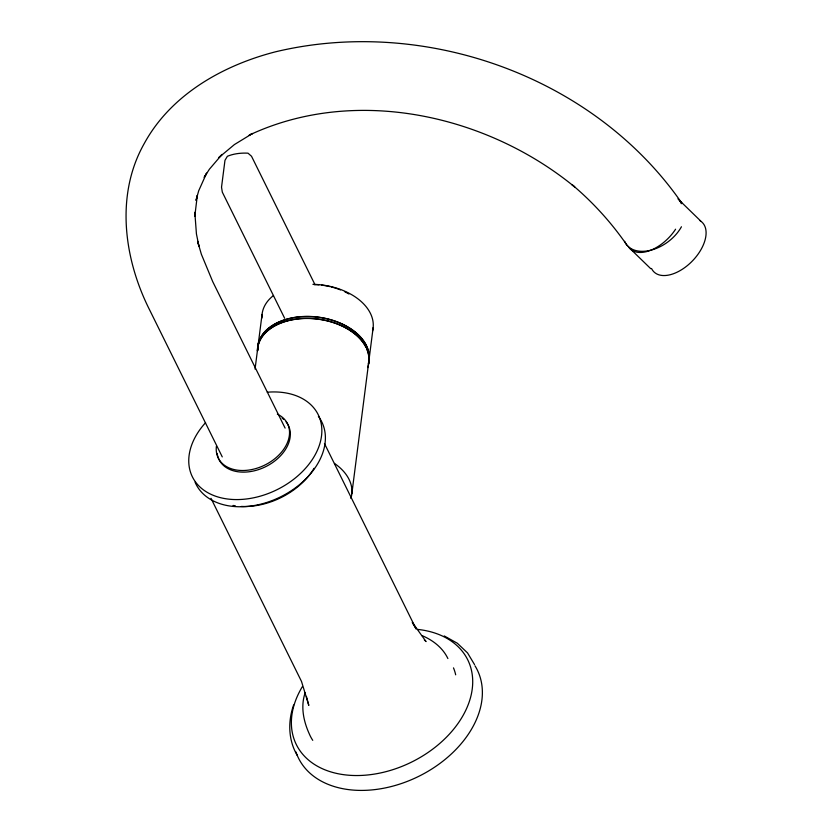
<?xml version="1.0" encoding="UTF-8"?>
<svg xmlns="http://www.w3.org/2000/svg" width="832" height="832" viewBox="0 0 832 832"><rect width="100%" height="100%" fill="white"/><g stroke="black" fill="none" stroke-linecap="round" stroke-linejoin="round"><path stroke-width="1.25" d="M255.05 369.086L257.681 348.587M257.92 346.663L262.059 314.434M351.842 493.74L368.774 361.764M373.152 327.61L369.013 359.84A55.942 36.317 7.3 0 0 366.798 346.694M305.126 692.817C300.466 706.545 303.493 721.084 309.317 733.949A79.331 55.401 -26.3 0 0 312.749 740.334M293.634 704.974C287.799 721.438 288.236 740.241 297.284 755.466M421.928 635.544C432.838 640.162 442.686 647.65 447.897 658.538M444.246 635.95L457.288 643.209L467.522 652.891L474.552 664.612M424.33 639.933L426.057 641.566L412.433 622.596M679.307 200.221L700.679 220.99M629.356 247.905L650.728 268.684M626.922 245.118C611.416 222.633 592.935 202.249 572.042 184.673L574.787 187.034C486.543 114.577 354.994 85.436 249.163 135.158L252.543 133.484L234.416 144.56L218.764 157.633L222.05 154.419L209.373 169.25L204.152 177.424L206.627 173.098L198.692 190.788L196.019 200.408L197.319 195.437L194.813 216.185L194.813 212.326L196.435 233.969L198.942 246.23L197.631 241.394L201.365 254.259L212.711 281.622L285.106 428.095M412.318 622.606L416.125 628.971L324.449 443.487M315.006 284.7L251.514 156.25L247.998 153.171C241.134 152.828 233.802 153.618 227.375 156.291L224.973 160.326L221.53 187.179L222.31 192.14L284.658 318.282M222.258 456.893L149.822 310.326C123.926 259.272 115.055 194.834 144.414 143.239C171.163 94.422 223.153 65.239 275.621 51.782C424.466 16.234 593.996 76.284 681.741 203.008A34.58 22.422 -36.1 0 0 680.212 201.417M211.006 498.326L301.527 681.491L308.797 705.37L306.405 696.394M453.482 667.867A79.331 55.401 -26.3 0 1 455.676 674.825M314.049 468.312A63.055 44.044 -26.3 0 1 241.363 506.438M235.342 505.846A63.055 44.044 -26.3 0 1 233.022 505.45M318.406 416.406A70.179 49.015 -26.3 0 1 283.306 495.466A70.179 49.015 -26.3 0 1 195.073 482.165M267.259 392.215A70.179 49.015 -26.3 0 1 317.522 450.018A70.179 49.015 -26.3 0 1 220.802 497.754A70.179 49.015 -26.3 0 1 205.566 422.666M286.083 421.855A38.646 26.988 -26.3 0 1 264.181 467.386A38.646 26.988 -26.3 0 1 217.194 453.43M282.11 418.101A38.646 26.988 -26.3 0 1 283.837 419.494M277.337 414.128A38.646 26.988 -26.3 0 1 266.105 464.412A38.646 26.988 -26.3 0 1 216.414 446.212M700.118 220.761A34.58 19.885 -45.8 0 1 691.361 262.007A34.58 19.885 -45.8 0 1 651.529 268.476M677.945 198.817A34.58 19.885 -45.8 0 1 681.294 203.694M675.594 229.206A34.58 19.885 -45.8 0 1 628.233 246.282M681.439 226.762A34.58 22.422 -36.1 0 1 650.988 250.151A34.58 22.422 -36.1 0 1 624.655 241.342M474.999 665.818A99.674 69.607 -26.3 0 1 417.342 777.026A99.674 69.607 -26.3 0 1 295.963 751.982M417.716 629.418A95.607 66.768 -26.3 0 1 464.287 713.242A95.607 66.768 -26.3 0 1 341.411 774.342A95.607 66.768 -26.3 0 1 302.255 686.816M257.348 350.938A56.139 36.442 7.3 0 1 319.779 319.29A56.139 36.442 7.3 0 1 367.598 367.609M257.618 350.22A56.139 36.442 7.3 0 1 317.294 317.002A56.139 36.442 7.3 0 1 368.576 363.386M368.857 361.015A55.942 36.317 7.3 0 1 368.378 363.355M257.816 350.241A55.942 36.317 7.3 0 1 259.74 339.747M260.239 338.634A55.942 36.317 7.3 0 1 312.728 316.722A55.942 36.317 7.3 0 1 366.246 345.519M314.007 284.596A50.856 33.01 7.3 0 1 318.978 284.866M321.464 285.116A50.856 33.01 7.3 0 1 330.044 286.634M331.24 286.915A50.856 33.01 7.3 0 1 340.517 289.91M344.854 291.824A50.856 33.01 7.3 0 1 348.93 293.987M261.955 318.011A55.942 36.317 7.3 0 1 273.53 295.485M312.915 284.326A55.942 36.317 7.3 0 1 372.507 331.126M334.474 463.414A55.942 36.317 7.3 0 1 350.865 498.399M257.546 350.958A55.942 36.317 7.3 0 1 304.325 318.5A55.942 36.317 7.3 0 1 365.997 347.433M366.548 348.608A55.942 36.317 7.3 0 1 368.399 364.104"/></g></svg>
